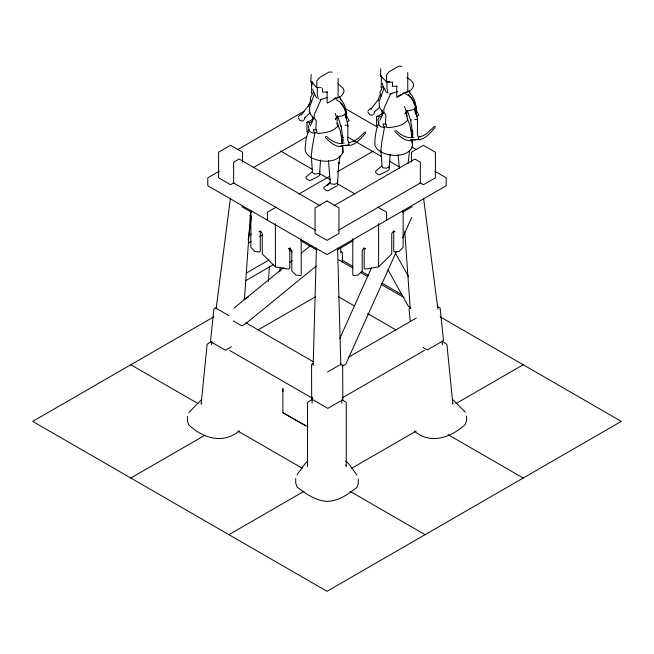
<?xml version="1.0" encoding="UTF-8"?>
<svg xmlns="http://www.w3.org/2000/svg" width="654" height="654" viewBox="0 0 654 654"><rect width="100%" height="100%" fill="white"/><g stroke="black" fill="none" stroke-linecap="round" stroke-linejoin="round"><path stroke-width="0.98" d="M340.84 100.095L339.336 96.359M410.475 94.307L408.963 90.563M325.447 136.531L325.447 137.667C329.69 141.616 334.619 146.848 340.897 146.48L341.813 145.744L340.848 145.916L349.081 145.016L349.996 145.556C356.692 143.962 361.204 138.133 365.512 133.203L365.512 132.067M395.073 130.743L395.073 131.871C399.316 135.828 404.246 141.06 410.524 140.692L411.44 139.956L410.475 140.128L418.707 139.228L419.631 139.768C426.318 138.174 430.831 132.345 435.139 127.407L435.139 126.271M415.053 110.199L414.971 107.362M415.887 114.123L415.887 106.169L415.919 114.18C416.941 106.667 415.151 98.623 409.919 92.991M342.402 262.409L342.443 252.518L340.742 251.537M345.418 117.066L345.345 113.158M346.293 118.979C347.184 111.769 345.296 104.166 340.293 98.787M415.045 112.292L415.061 108.212M279.994 271.287L280.108 267.216M312.105 403.24L312.277 397.109M313.16 365.447L316.43 247.989M308.582 106.414L309.015 104.117L311.059 99.915M378.208 100.618L378.641 98.321L380.685 94.119M320.517 160.099L319.692 172.427M390.144 154.303L389.318 166.639L386.53 168.25L382.958 167.792L382.075 166.852L381.02 150.927M408.063 163.598L409.543 150.682M268.426 281.375L269.456 266.137M244.424 299.524L250.654 211.168M342.516 145.605L342.974 152.349C337.448 163.688 320.869 162.601 311.132 157.679L312.228 147.428L314.909 132.942M412.143 139.817L412.6 146.561C407.074 157.9 390.495 156.805 380.759 151.883L381.854 141.632L384.536 127.154M211.504 344.544L211.896 341.511M216.082 309.146L230.339 198.922M248.209 240.198L251.52 215.934M340.064 155.57L338.772 163.753L338.903 162.249L337.546 182.744L334.758 184.346L331.194 183.897L330.303 182.957L328.463 160.434M347.797 126.467L347.487 122.519L344.92 114.262M417.424 120.679L417.113 116.731L414.546 108.474M315.841 129.051L316.307 120.998L314.239 117.761L314.239 114.703L321.13 99.245M385.468 123.263L385.934 115.202L383.865 111.973L383.865 108.916L390.757 93.448L391.975 93.923M308.639 129.713L306.227 138.223L305.156 148.066L305.385 151.507L307.445 154.818L311.132 157.679M314.304 94.25L309.497 107.395L309.751 113.052L313.977 119.192L312.677 117.107M383.931 88.462L379.132 101.607L379.377 107.264L383.604 113.404L382.304 111.311M342.443 142.842L343.244 140.765L341.02 125.56M412.069 137.046L412.87 134.969L410.696 120.5L410.647 119.772L411.415 119.707M310.2 126.247L312.53 121.047L312.53 116.976M379.042 122.192C376.042 129.582 374.456 137.732 375.012 145.719L377.072 149.022L380.759 151.883M379.827 120.459L382.157 115.259L382.157 110.166M339.737 338.6L371.447 267.993M396.291 251.757L345.803 364.172L342.336 366.183M402.553 237.827L411.734 217.39M336.385 117.638L335.363 119.674L337.055 116.404M406.011 111.85L404.989 113.886L406.682 110.608M379.034 117.777L377.824 119.584L379.124 125.404L380.726 126.672L383.555 127.456M312.269 94.389L310.462 97.642L310.421 99.8L311.688 101.918M381.895 88.601L380.088 91.854L380.048 94.013L381.315 96.13M296.99 474.739L305.426 463.212L307.454 461.446M308.827 105.041L301.322 114.842L301.772 114.417L300.022 114.949L298.289 116.739M201.734 403.404L201.121 404.147L207.105 344.306L211.226 341.543M329.902 182.123L327 185.352L329.681 183.316L323.894 187.33L323.894 188.54L325.463 189.962L327.907 190.862L337.382 185.597M303.431 120.467L304.527 119.281L304.952 117.475L304.502 117.908L310.176 112.889M378.879 98.795L370.949 109.055L371.398 108.621L369.649 109.161L367.916 110.943M373.058 114.679L374.162 113.494L374.579 111.687L374.129 112.112L379.802 107.093M188.818 412.535L201.677 399.504M364.515 132.247L358.662 138.125L353.74 141.419L348.41 142.646M434.142 126.459C429.719 130.972 424.863 136.637 418.037 136.858M352.792 238.882L352.792 274.95L354.067 275.686L358.13 275.023L362.193 270.993L362.193 250.719L363.837 248.152L365.472 248.822L364.196 248.087L364.196 268.369L365.472 269.105L378.609 266.889L391.738 253.94L391.738 233.666L393.381 231.099L395.016 231.769L393.741 231.034L393.741 251.308L395.016 252.043L399.087 251.373L403.15 247.351L403.15 210.294M311.141 74.515L310.813 82.543M380.767 68.727L380.44 76.755M309.252 104.583L309.939 103.929M312.048 171.814L306.056 177.03L306.056 178.24L307.609 179.654L310.07 180.561L318.302 176.384L319.52 175.288L319.741 171.34M381.674 166.026L375.682 171.242L375.682 172.452L377.235 173.866L379.696 174.773L387.928 170.596L389.146 169.5L389.367 165.544M233.952 308.173L283.411 267.764M289.697 262.63L292.052 260.701M301.469 253.008L310.11 245.953M316.283 266.014L245.618 323.746L241.89 325.896L233.208 320.885M314.133 92.23L311.574 93.71L311.574 83.745M238.04 149.398L304.028 111.294M333.957 98.746L335.666 97.757M327.474 103.128L338.126 96.972L338.126 78.308M219.196 171.225L207.808 177.798L207.808 185.777L327 254.594L446.191 185.777L446.191 177.798L434.804 171.225M308.59 132.827L306.971 131.895L306.971 122.568L313.135 119.003M306.971 122.568A2.011 1.161 60 0 1 307.952 121.996L309.399 122.829L312.857 120.835M383.759 86.442L381.2 87.914L381.454 75.611M253.212 167.71L306.881 136.727M233.985 182.736L230.568 184.714L218.599 177.798L218.599 152.202L230.568 145.294L242.536 152.202L242.536 162.045M346.972 122.061L349.187 120.777L346.326 115.423M401.025 94.429L396.757 96.898L396.757 85.936M402.725 93.448L404.434 92.459M397.101 97.34L407.761 91.184L407.761 72.52M376.598 126.099L376.598 116.772L382.639 113.289M382.484 115.047L379.034 117.041L377.579 116.208A2.011 1.161 60 0 0 376.598 116.772M416.598 116.265L418.813 114.99L415.47 108.736M276.168 207.146L267.404 212.207L267.404 220.185M298.952 193.993L329.632 176.286M337.513 171.732L373.45 150.984M248.831 235.595L251.438 234.091M248.52 243.01L251.128 241.506M259.81 236.486L262.418 234.982M333.924 205.773L414.865 159.036L420.359 162.208L420.359 182.94L338.535 230.183M246.305 273.07L269.096 259.916M245.969 280.501L273.143 264.813M216.425 307.437L213.883 308.909L210.49 341.601L225.442 350.233L231.393 346.8M213.874 316.798L32.7 421.397L327 591.306L621.3 421.397L440.126 316.798M243.926 299.442L248.34 296.891M337.292 249.918L353.135 240.778M402.406 212.329L412.085 206.746M258.044 329.943L315.432 296.81M313.315 363.469L311.557 364.482L311.68 399.063L327.834 408.382L342.794 399.749L342.663 365.177L340.113 363.706M410.712 307.805L409.012 308.786L410.352 321.604M130.8 478.033L205.037 435.172M348.28 357.337L416.263 318.089M327.58 371.938L339.418 365.104M239.528 430.814C222.842 444.556 203.337 438.352 188.687 424.83L187.412 420.955L187.412 416.426M311.86 399.643L307.503 402.382L307.503 466.555M342.295 397.836L424.405 350.43M228.9 534.67L304.02 491.301M456.034 403.534L523.2 364.76M351.705 468.256L416.116 431.076M318.629 173.433L314.958 174.095L312.448 172.648L311.459 157.712M336.606 98.501C340.145 97.381 343.783 94.617 344.053 90.644L343.162 88.331L338.053 83.851M319.863 99.776L326.992 97.642M389.49 93.98L397.509 91.585M405.333 92.958C409.224 92.018 413.353 89.165 413.68 84.856C412.87 81.448 409.813 79.347 406.968 77.654M344.96 145.466L345.933 145.294M344.29 143.103C337.48 144.836 331.218 140.814 326.444 136.351M413.917 137.307C407.156 138.95 400.804 135.108 396.071 130.555M387.34 127.693C394.452 127.04 403.297 126.116 407.728 119.837L406.428 114.017M317.713 133.481C324.825 132.827 333.671 131.904 338.102 125.625L337.897 124.015M414.71 119.478L417.563 119.322L417.366 134.675L418.437 136.637L418.56 138.525L417.865 139.515L413.026 139.833M345.083 125.274L347.936 125.11L347.74 140.471L348.811 142.425L348.934 144.313L348.239 145.311L343.399 145.621M406.919 110.91L411.693 110.101L414.047 109.071L415.511 107.959L415.699 107.06L412.968 100.029L411.341 97.577L409.527 96.53M337.292 116.698L342.067 115.889L345.884 113.747L344.372 107.82L341.715 103.365L340.505 102.67M372.42 115.284L369.502 114.703L367.973 112.055M302.794 121.072L299.867 120.491L298.347 117.843M392.22 86.205L397.101 86.369M327.474 92.165L322.594 91.993L322.365 88.053M389.727 81.815L386.972 81.652L386.972 88.306L387.871 93.048L386.252 92.116L382.966 86.001L382.369 83.336M380.963 75.897L386.473 81.938L391.991 82.265M317.345 87.44L321.024 87.661M414.947 139.842L415.821 139.964M345.32 145.638L346.195 145.752M250.85 210.294L250.85 247.351L254.913 251.373L258.984 252.043L260.259 251.308L260.259 231.034L258.984 231.769L260.619 231.099L262.262 233.666L262.262 253.94L275.391 266.889L288.528 269.105L289.804 268.369L289.804 248.087L288.528 248.822L290.163 248.152L291.807 250.719L291.807 270.993L295.87 275.023L299.933 275.686L301.208 274.95L301.208 238.882M313.928 133.244L311.1 132.46L309.497 131.192L308.197 125.38M405.766 93.931L409.429 95.983L412.584 100.119M336.14 99.727L339.802 101.771L343.358 106.676M344.691 108.253L377.252 127.048M411.562 146.856L415.96 149.398M348.002 137.234L381.437 156.535M389.351 161.105L399.03 166.696M420.015 182.736L423.432 184.714L435.401 177.798L435.401 152.202L423.432 145.294L411.464 152.202L411.464 162.045M280.55 150.984L312.097 169.198M319.111 173.245L330.507 179.825M337.513 183.872L355.048 193.993M377.832 207.146L386.596 212.207L386.596 220.185M320.076 205.773L239.135 159.036L233.642 162.208L233.642 182.94L315.465 230.183M437.485 306.571L440.117 308.091L443.51 340.636L427.356 349.964L422.958 347.421M342.026 260.153L352.629 266.276M361.466 271.385L368.537 275.465M381.797 283.117L402.12 294.856M338.666 259.826L352.792 267.976M360.738 272.563L367.801 276.642M381.045 284.294L404 297.545M241.906 206.738L251.586 212.321M300.856 240.77L316.7 249.918M410.115 307.339L408.382 306.334L388.026 269.84M441.9 341.036L446.895 344.306L452.879 404.147L452.266 403.404M338.47 296.752L354.362 305.925M367.605 313.568L395.858 329.886M448.08 434.665L523.2 478.033M245.781 322.733L313.765 361.989M217.128 308.835L228.957 315.669M414.146 431.043C430.569 444.916 450.892 437.649 465.182 424.503L466.588 420.612L466.588 416.083M342.165 399.659L346.252 402.406L346.252 466.531M229.693 350.487L312.686 398.4M282.896 412.723L306.146 425.975L282.896 412.723L282.896 388.762L282.896 391.55M130.8 364.76L197.966 403.534M349.98 491.301L425.1 534.67M237.884 431.076L302.295 468.256M345.704 461.062L348.484 463.441L356.88 475.057M249.779 215.616L251.316 216.94M289.747 250.024L292.052 252.011M452.494 399.3L465.313 412.208M410.965 129.966L412.903 131.838M341.339 135.754L343.276 137.626M313.053 82.747L311.827 81.398L311.827 85.208L311.656 83.565M311.337 81.685L316.847 87.726L316.847 80.973L318.204 78.921L319.642 77.491L329.289 71.924L332.093 72.169M345.639 464.961L346.252 465.705M401.719 66.381L398.915 66.128L389.269 71.703L387.83 73.134L386.473 75.185L386.473 81.938M395.22 252.787L408.627 276.822M316.626 97.904L313.34 91.789L312.743 89.124M412.985 100.88L413.353 101.664M407.066 118.472L409.87 124.734L411.865 136.106M337.039 123.369L340.243 130.522L342.328 142.719M410.884 121.039L407.491 110.894M341.257 126.835L337.587 115.766M343.726 107.452L344.061 108.245M408.407 94.356L408.979 95.86M404.425 106.414L404.883 107.616M413.688 102.457L413.99 103.258M344.364 109.046L344.625 109.864M405.178 108.564L405.774 110.469M335.257 113.404L336.14 116.265M414.26 104.068L414.489 104.885M318.245 98.836L317.345 94.102L317.345 87.399M398.09 154.646L399.341 168.209M423.661 198.922L437.918 309.146M442.104 341.511L442.496 344.544M411.84 136.498L411.619 133.653L411.84 136.629M412.069 139.335L412.372 143.12M342.287 143.234L341.993 139.449L342.295 143.414M342.443 145.123L342.737 148.908M412.069 139.613L412.6 146.561M342.443 145.401L342.974 152.349M404.777 231.483L410.213 308.663M340.669 247.858L340.832 252.951M337.57 247.989L340.84 365.447M341.805 400.174L341.895 403.24M406.804 110.395L406.804 116.338M392.49 81.979L392.49 85.788M378.609 223.627L378.609 266.889M358.286 478.949L358.286 483.478L357.01 487.361C348.5 494.146 338.568 501.029 327.294 501.373C315.857 500.866 305.819 493.876 297.12 487.034L295.714 483.142L295.714 478.614M337.603 181.648L337.603 184.412M337.178 116.183L337.178 124.105M327.123 91.724L327.123 102.686M309.399 122.829L309.399 124.734M275.391 223.627L275.391 266.889M346.26 111.957L346.252 113.951L346.26 111.957M327 200.966L315.032 207.874L315.032 233.478L327 240.386L338.968 233.478L338.968 207.874L327 200.966M420.636 136.572L419.639 136.751L420.636 136.572M385.909 124.047L383.105 123.876L383.89 126.892L386.694 127.064L385.909 124.047M316.283 129.835L313.479 129.664L314.263 132.688L317.067 132.86L316.283 129.835"/></g></svg>
